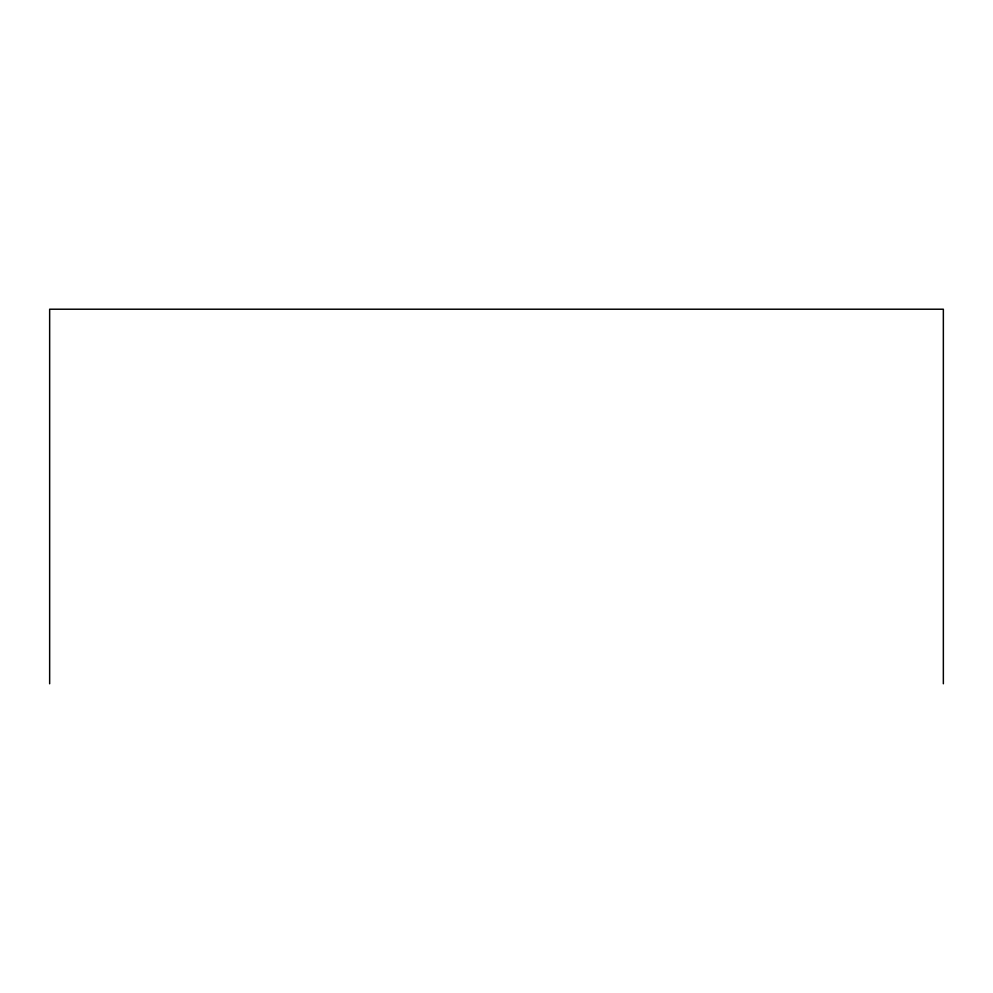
<?xml version="1.0" encoding="UTF-8"?>
<svg xmlns="http://www.w3.org/2000/svg" width="993" height="993" viewBox="0 0 993 993"><rect width="100%" height="100%" fill="white"/><g stroke="black" fill="none" stroke-linecap="round" stroke-linejoin="round"><path stroke-width="1.49" d="M943.35 683.78L943.35 309.22L49.65 309.22L49.65 683.78"/></g></svg>
